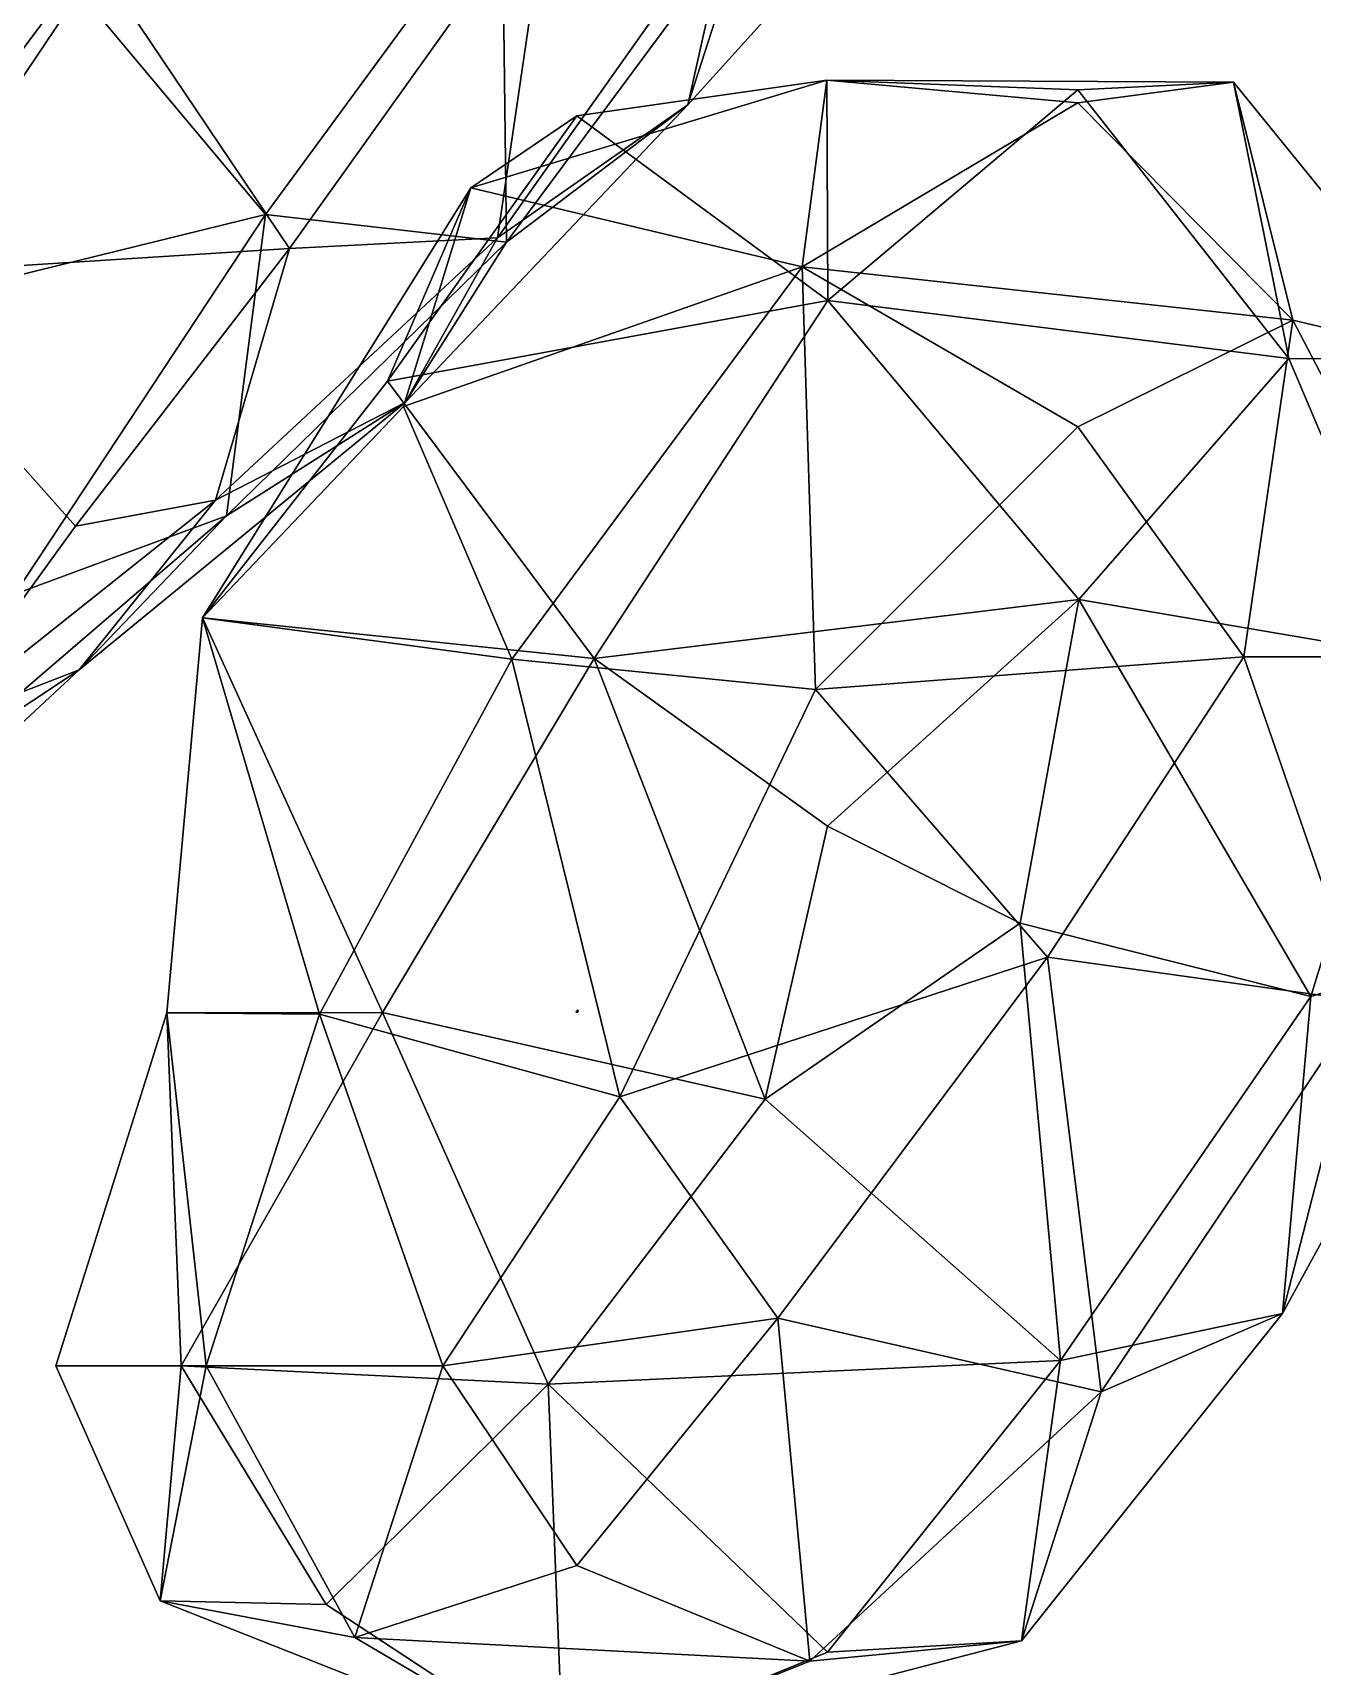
# Model space of a CAD drawing. Extents: x 290083 to 295691, y 4553739 to 4561622.
# Drawn here: x 293509.1 to 293573.4, y 4558678 to 4558760.1 of the extents above; entities that cross this region are included whole.
import ezdxf

# ---------------------------------------------------------------- set-up
doc = ezdxf.new("R2010")
doc.units = 0
doc.layers.add('Au_ppm_Pref_-_0_3', color=7, linetype='CONTINUOUS')

msp = doc.modelspace()

# ---------------------------------------------------------------- linework, layer by layer
at = {"layer": 'Au_ppm_Pref_-_0_3'}
for points in [[(293521.963, 4558749.259, 1815.664), (293512.062, 4558763.987, 1817.977), (293535.016, 4558767.536, 1815.725)], [(293532.416, 4558749.798, 1810.221), (293521.963, 4558749.259, 1815.664), (293535.016, 4558767.536, 1815.725)], [(293532.416, 4558749.798, 1810.221), (293535.016, 4558767.536, 1815.725), (293544.214, 4558766.472, 1810.802)], [(293520.758, 4558750.965, 1794.659), (293532.649, 4558767.179, 1794.304), (293511.409, 4558762.146, 1791.218)], [(293532.88, 4558749.577, 1800.871), (293532.649, 4558767.179, 1794.304), (293520.758, 4558750.965, 1794.659)], [(293532.88, 4558749.577, 1800.871), (293545.071, 4558766.055, 1800.248), (293532.649, 4558767.179, 1794.304)], [(293532.416, 4558749.798, 1810.221), (293544.214, 4558766.472, 1810.802), (293541.992, 4558756.477, 1805.555)], [(293532.88, 4558749.577, 1800.871), (293541.992, 4558756.477, 1805.555), (293545.071, 4558766.055, 1800.248)], [(293541.992, 4558756.477, 1805.555), (293544.214, 4558766.472, 1810.802), (293549.116, 4558764.377, 1805.555)], [(293541.992, 4558756.477, 1805.555), (293549.116, 4558764.377, 1805.555), (293545.071, 4558766.055, 1800.248)], [(293484.437, 4558764.423, 1792.591), (293500.583, 4558746.01, 1792.766), (293511.409, 4558762.146, 1791.218)], [(293486.059, 4558764.172, 1816.721), (293512.062, 4558763.987, 1817.977), (293500.029, 4558747.869, 1817.057)], [(293500.029, 4558747.869, 1817.057), (293512.062, 4558763.987, 1817.977), (293521.963, 4558749.259, 1815.664)], [(293511.409, 4558762.146, 1791.218), (293500.583, 4558746.01, 1792.766), (293520.758, 4558750.965, 1794.659)], [(293531.074, 4558752.316, 1869.912), (293548.981, 4558757.716, 1869.985), (293536.406, 4558755.93, 1874.011)], [(293548.981, 4558757.716, 1869.985), (293531.074, 4558752.316, 1869.912), (293547.736, 4558748.342, 1863.69)], [(293536.406, 4558755.93, 1874.011), (293548.981, 4558757.716, 1869.985), (293549.036, 4558746.653, 1877.019)], [(293548.981, 4558757.716, 1869.985), (293547.736, 4558748.342, 1863.69), (293561.605, 4558756.579, 1867.547)], [(293561.605, 4558757.236, 1874.446), (293549.036, 4558746.653, 1877.019), (293548.981, 4558757.716, 1869.985)], [(293548.981, 4558757.716, 1869.985), (293569.427, 4558757.621, 1870.887), (293561.605, 4558757.236, 1874.446)], [(293548.981, 4558757.716, 1869.985), (293561.605, 4558756.579, 1867.547), (293569.427, 4558757.621, 1870.887)], [(293572.211, 4558743.729, 1875.972), (293549.036, 4558746.653, 1877.019), (293561.605, 4558757.236, 1874.446)], [(293572.211, 4558743.729, 1875.972), (293561.605, 4558757.236, 1874.446), (293569.427, 4558757.621, 1870.887)], [(293569.427, 4558757.621, 1870.887), (293561.605, 4558756.579, 1867.547), (293572.406, 4558745.668, 1865.301)], [(293572.211, 4558743.729, 1875.972), (293569.427, 4558757.621, 1870.887), (293580.744, 4558743.687, 1870.887)], [(293580.744, 4558743.687, 1870.887), (293569.427, 4558757.621, 1870.887), (293572.406, 4558745.668, 1865.301)], [(293541.992, 4558756.477, 1805.555), (293527.781, 4558741.516, 1805.574), (293532.416, 4558749.798, 1810.221)], [(293532.88, 4558749.577, 1800.871), (293527.781, 4558741.516, 1805.574), (293541.992, 4558756.477, 1805.555)], [(293561.605, 4558756.579, 1867.547), (293547.736, 4558748.342, 1863.69), (293572.406, 4558745.668, 1865.301)], [(293531.074, 4558752.316, 1869.912), (293536.406, 4558755.93, 1874.011), (293526.893, 4558742.603, 1874.053)], [(293526.893, 4558742.603, 1874.053), (293536.406, 4558755.93, 1874.011), (293549.036, 4558746.653, 1877.019)], [(293517.596, 4558730.706, 1870.9), (293531.074, 4558752.316, 1869.912), (293526.893, 4558742.603, 1874.053)], [(293527.702, 4558741.318, 1866.627), (293531.074, 4558752.316, 1869.912), (293517.596, 4558730.706, 1870.9)], [(293531.074, 4558752.316, 1869.912), (293527.702, 4558741.318, 1866.627), (293547.736, 4558748.342, 1863.69)], [(293520.758, 4558750.965, 1794.659), (293500.583, 4558746.01, 1792.766), (293508.163, 4558731.89, 1796.161)], [(293518.794, 4558735.829, 1799.615), (293520.758, 4558750.965, 1794.659), (293508.163, 4558731.89, 1796.161)], [(293518.794, 4558735.829, 1799.615), (293532.88, 4558749.577, 1800.871), (293520.758, 4558750.965, 1794.659)], [(293518.24, 4558736.613, 1811.494), (293521.963, 4558749.259, 1815.664), (293532.416, 4558749.798, 1810.221)], [(293527.781, 4558741.516, 1805.574), (293518.24, 4558736.613, 1811.494), (293532.416, 4558749.798, 1810.221)], [(293518.794, 4558735.829, 1799.615), (293527.781, 4558741.516, 1805.574), (293532.88, 4558749.577, 1800.871)], [(293500.029, 4558747.869, 1817.057), (293521.963, 4558749.259, 1815.664), (293511.208, 4558735.303, 1815.246)], [(293518.24, 4558736.613, 1811.494), (293511.208, 4558735.303, 1815.246), (293521.963, 4558749.259, 1815.664)], [(293500.029, 4558747.869, 1817.057), (293511.208, 4558735.303, 1815.246), (293503.831, 4558725.161, 1812.875)], [(293527.702, 4558741.318, 1866.627), (293533.144, 4558728.63, 1863.158), (293547.736, 4558748.342, 1863.69)], [(293533.144, 4558728.63, 1863.158), (293548.405, 4558727.099, 1861.203), (293547.736, 4558748.342, 1863.69)], [(293561.605, 4558740.302, 1861.094), (293547.736, 4558748.342, 1863.69), (293548.405, 4558727.099, 1861.203)], [(293572.406, 4558745.668, 1865.301), (293547.736, 4558748.342, 1863.69), (293561.605, 4558740.302, 1861.094)], [(293537.277, 4558728.651, 1876.507), (293526.893, 4558742.603, 1874.053), (293549.036, 4558746.653, 1877.019)], [(293537.277, 4558728.651, 1876.507), (293549.036, 4558746.653, 1877.019), (293561.647, 4558731.627, 1879.737)], [(293572.211, 4558743.729, 1875.972), (293561.647, 4558731.627, 1879.737), (293549.036, 4558746.653, 1877.019)], [(293572.406, 4558745.668, 1865.301), (293561.605, 4558740.302, 1861.094), (293569.941, 4558728.741, 1861.018)], [(293581.249, 4558728.741, 1866.007), (293572.406, 4558745.668, 1865.301), (293569.941, 4558728.741, 1861.018)], [(293580.744, 4558743.687, 1870.887), (293572.406, 4558745.668, 1865.301), (293581.249, 4558728.741, 1866.007)], [(293572.211, 4558743.729, 1875.972), (293578.574, 4558728.741, 1875.648), (293561.647, 4558731.627, 1879.737)], [(293580.744, 4558743.687, 1870.887), (293578.574, 4558728.741, 1875.648), (293572.211, 4558743.729, 1875.972)], [(293537.277, 4558728.651, 1876.507), (293517.596, 4558730.706, 1870.9), (293526.893, 4558742.603, 1874.053)], [(293518.24, 4558736.613, 1811.494), (293527.781, 4558741.516, 1805.574), (293511.39, 4558728.086, 1805.56)], [(293518.794, 4558735.829, 1799.615), (293511.39, 4558728.086, 1805.56), (293527.781, 4558741.516, 1805.574)], [(293517.596, 4558730.706, 1870.9), (293533.144, 4558728.63, 1863.158), (293527.702, 4558741.318, 1866.627)], [(293548.405, 4558727.099, 1861.203), (293569.941, 4558728.741, 1861.018), (293561.605, 4558740.302, 1861.094)], [(293518.24, 4558736.613, 1811.494), (293503.831, 4558725.161, 1812.875), (293511.208, 4558735.303, 1815.246)], [(293518.24, 4558736.613, 1811.494), (293511.39, 4558728.086, 1805.56), (293503.831, 4558725.161, 1812.875)], [(293504.287, 4558723.374, 1798.645), (293511.39, 4558728.086, 1805.56), (293518.794, 4558735.829, 1799.615)], [(293504.287, 4558723.374, 1798.645), (293518.794, 4558735.829, 1799.615), (293508.163, 4558731.89, 1796.161)], [(293537.277, 4558728.651, 1876.507), (293561.647, 4558731.627, 1879.737), (293549.005, 4558720.225, 1879.927)], [(293558.69, 4558715.357, 1879.914), (293549.005, 4558720.225, 1879.927), (293561.647, 4558731.627, 1879.737)], [(293573.307, 4558711.67, 1876.673), (293558.69, 4558715.357, 1879.914), (293561.647, 4558731.627, 1879.737)], [(293578.574, 4558728.741, 1875.648), (293573.307, 4558711.67, 1876.673), (293561.647, 4558731.627, 1879.737)], [(293515.794, 4558710.853, 1870.887), (293517.596, 4558730.706, 1870.9), (293526.638, 4558710.874, 1875.662)], [(293517.596, 4558730.706, 1870.9), (293515.794, 4558710.853, 1870.887), (293523.475, 4558710.784, 1864.869)], [(293537.277, 4558728.651, 1876.507), (293526.638, 4558710.874, 1875.662), (293517.596, 4558730.706, 1870.9)], [(293533.144, 4558728.63, 1863.158), (293517.596, 4558730.706, 1870.9), (293523.475, 4558710.784, 1864.869)], [(293496.654, 4558714.381, 1805.654), (293503.831, 4558725.161, 1812.875), (293511.39, 4558728.086, 1805.56)], [(293496.654, 4558714.381, 1805.654), (293511.39, 4558728.086, 1805.56), (293504.287, 4558723.374, 1798.645)], [(293533.144, 4558728.63, 1863.158), (293523.475, 4558710.784, 1864.869), (293538.566, 4558706.625, 1861.459)], [(293537.277, 4558728.651, 1876.507), (293545.875, 4558706.508, 1879.774), (293526.638, 4558710.874, 1875.662)], [(293548.405, 4558727.099, 1861.203), (293533.144, 4558728.63, 1863.158), (293538.566, 4558706.625, 1861.459)], [(293537.277, 4558728.651, 1876.507), (293549.005, 4558720.225, 1879.927), (293545.875, 4558706.508, 1879.774)], [(293548.405, 4558727.099, 1861.203), (293560.076, 4558713.647, 1860.637), (293569.941, 4558728.741, 1861.018)], [(293569.941, 4558728.741, 1861.018), (293560.076, 4558713.647, 1860.637), (293575.923, 4558711.432, 1864.469)], [(293581.249, 4558728.741, 1866.007), (293569.941, 4558728.741, 1861.018), (293575.923, 4558711.432, 1864.469)], [(293573.307, 4558711.67, 1876.673), (293578.574, 4558728.741, 1875.648), (293582.05, 4558714.354, 1870.887)], [(293538.566, 4558706.625, 1861.459), (293560.076, 4558713.647, 1860.637), (293548.405, 4558727.099, 1861.203)], [(293558.69, 4558715.357, 1879.914), (293545.875, 4558706.508, 1879.774), (293549.005, 4558720.225, 1879.927)], [(293560.727, 4558693.373, 1876.776), (293545.875, 4558706.508, 1879.774), (293558.69, 4558715.357, 1879.914)], [(293573.307, 4558711.67, 1876.673), (293560.727, 4558693.373, 1876.776), (293558.69, 4558715.357, 1879.914)], [(293571.893, 4558695.746, 1869.546), (293573.307, 4558711.67, 1876.673), (293582.05, 4558714.354, 1870.887)], [(293571.893, 4558695.746, 1869.546), (293582.05, 4558714.354, 1870.887), (293575.923, 4558711.432, 1864.469)], [(293538.566, 4558706.625, 1861.459), (293546.507, 4558695.501, 1860.985), (293560.076, 4558713.647, 1860.637)], [(293560.076, 4558713.647, 1860.637), (293546.507, 4558695.501, 1860.985), (293562.772, 4558691.798, 1864.214)], [(293560.076, 4558713.647, 1860.637), (293562.772, 4558691.798, 1864.214), (293575.923, 4558711.432, 1864.469)], [(293571.893, 4558695.746, 1869.546), (293560.727, 4558693.373, 1876.776), (293573.307, 4558711.67, 1876.673)], [(293515.794, 4558710.853, 1870.887), (293516.523, 4558693.105, 1874.321), (293510.219, 4558693.105, 1870.887)], [(293515.794, 4558710.853, 1870.887), (293510.219, 4558693.105, 1870.887), (293517.776, 4558693.105, 1866.006)], [(293515.794, 4558710.853, 1870.887), (293526.638, 4558710.874, 1875.662), (293516.523, 4558693.105, 1874.321)], [(293515.794, 4558710.853, 1870.887), (293517.776, 4558693.105, 1866.006), (293523.475, 4558710.784, 1864.869)], [(293526.638, 4558710.874, 1875.662), (293534.966, 4558692.188, 1877.608), (293516.523, 4558693.105, 1874.321)], [(293526.638, 4558710.874, 1875.662), (293545.875, 4558706.508, 1879.774), (293534.966, 4558692.188, 1877.608)], [(293536.373, 4558710.923, 1906.523), (293536.393, 4558710.941, 1906.523), (293536.383, 4558710.923, 1906.534)], [(293536.373, 4558710.923, 1906.523), (293536.394, 4558710.923, 1906.517), (293536.393, 4558710.941, 1906.523)], [(293536.383, 4558710.89, 1906.523), (293536.373, 4558710.923, 1906.523), (293536.383, 4558710.923, 1906.534)], [(293536.383, 4558710.89, 1906.523), (293536.394, 4558710.923, 1906.517), (293536.373, 4558710.923, 1906.523)], [(293536.393, 4558710.941, 1906.523), (293536.406, 4558710.953, 1906.533), (293536.383, 4558710.923, 1906.534)], [(293536.443, 4558710.923, 1906.54), (293536.383, 4558710.923, 1906.534), (293536.406, 4558710.953, 1906.533)], [(293536.383, 4558710.89, 1906.523), (293536.383, 4558710.923, 1906.534), (293536.406, 4558710.898, 1906.532)], [(293536.383, 4558710.89, 1906.523), (293536.406, 4558710.905, 1906.517), (293536.394, 4558710.923, 1906.517)], [(293536.406, 4558710.898, 1906.532), (293536.383, 4558710.923, 1906.534), (293536.443, 4558710.923, 1906.54)], [(293536.383, 4558710.89, 1906.523), (293536.428, 4558710.892, 1906.523), (293536.406, 4558710.905, 1906.517)], [(293536.383, 4558710.89, 1906.523), (293536.406, 4558710.898, 1906.532), (293536.428, 4558710.892, 1906.523)], [(293536.393, 4558710.941, 1906.523), (293536.461, 4558711.001, 1906.523), (293536.406, 4558710.953, 1906.533)], [(293536.461, 4558711.001, 1906.523), (293536.393, 4558710.941, 1906.523), (293536.406, 4558710.94, 1906.518)], [(293536.393, 4558710.941, 1906.523), (293536.394, 4558710.923, 1906.517), (293536.406, 4558710.94, 1906.518)], [(293536.422, 4558710.923, 1906.516), (293536.406, 4558710.94, 1906.518), (293536.394, 4558710.923, 1906.517)], [(293536.422, 4558710.923, 1906.516), (293536.394, 4558710.923, 1906.517), (293536.406, 4558710.905, 1906.517)], [(293536.422, 4558710.923, 1906.516), (293536.461, 4558711.001, 1906.523), (293536.406, 4558710.94, 1906.518)], [(293536.461, 4558711.001, 1906.523), (293536.443, 4558710.923, 1906.54), (293536.406, 4558710.953, 1906.533)], [(293536.422, 4558710.923, 1906.516), (293536.406, 4558710.905, 1906.517), (293536.428, 4558710.892, 1906.523)], [(293536.428, 4558710.892, 1906.523), (293536.406, 4558710.898, 1906.532), (293536.443, 4558710.923, 1906.54)], [(293536.422, 4558710.923, 1906.516), (293536.483, 4558710.923, 1906.523), (293536.461, 4558711.001, 1906.523)], [(293536.422, 4558710.923, 1906.516), (293536.428, 4558710.892, 1906.523), (293536.483, 4558710.923, 1906.523)], [(293536.483, 4558710.923, 1906.523), (293536.428, 4558710.892, 1906.523), (293536.443, 4558710.923, 1906.54)], [(293536.461, 4558711.001, 1906.523), (293536.483, 4558710.923, 1906.523), (293536.443, 4558710.923, 1906.54)], [(293571.893, 4558695.746, 1869.546), (293575.923, 4558711.432, 1864.469), (293562.772, 4558691.798, 1864.214)], [(293529.677, 4558693.105, 1861.776), (293523.475, 4558710.784, 1864.869), (293517.776, 4558693.105, 1866.006)], [(293538.566, 4558706.625, 1861.459), (293523.475, 4558710.784, 1864.869), (293529.677, 4558693.105, 1861.776)], [(293529.677, 4558693.105, 1861.776), (293546.507, 4558695.501, 1860.985), (293538.566, 4558706.625, 1861.459)], [(293534.966, 4558692.188, 1877.608), (293545.875, 4558706.508, 1879.774), (293560.727, 4558693.373, 1876.776)], [(293529.677, 4558693.105, 1861.776), (293536.406, 4558683.081, 1861.607), (293546.507, 4558695.501, 1860.985)], [(293548.132, 4558678.272, 1865.818), (293546.507, 4558695.501, 1860.985), (293536.406, 4558683.081, 1861.607)], [(293562.772, 4558691.798, 1864.214), (293546.507, 4558695.501, 1860.985), (293548.132, 4558678.272, 1865.818)], [(293571.893, 4558695.746, 1869.546), (293558.767, 4558679.299, 1870.887), (293560.727, 4558693.373, 1876.776)], [(293571.893, 4558695.746, 1869.546), (293562.772, 4558691.798, 1864.214), (293558.767, 4558679.299, 1870.887)], [(293515.461, 4558681.302, 1870.887), (293510.219, 4558693.105, 1870.887), (293516.523, 4558693.105, 1874.321)], [(293510.219, 4558693.105, 1870.887), (293515.461, 4558681.302, 1870.887), (293517.776, 4558693.105, 1866.006)], [(293515.461, 4558681.302, 1870.887), (293516.523, 4558693.105, 1874.321), (293523.807, 4558681.126, 1874.88)], [(293515.461, 4558681.302, 1870.887), (293525.248, 4558679.454, 1865.658), (293517.776, 4558693.105, 1866.006)], [(293523.807, 4558681.126, 1874.88), (293516.523, 4558693.105, 1874.321), (293534.966, 4558692.188, 1877.608)], [(293517.776, 4558693.105, 1866.006), (293525.248, 4558679.454, 1865.658), (293529.677, 4558693.105, 1861.776)], [(293529.677, 4558693.105, 1861.776), (293525.248, 4558679.454, 1865.658), (293536.406, 4558683.081, 1861.607)], [(293549.005, 4558678.728, 1875.68), (293534.966, 4558692.188, 1877.608), (293560.727, 4558693.373, 1876.776)], [(293560.727, 4558693.373, 1876.776), (293558.767, 4558679.299, 1870.887), (293549.005, 4558678.728, 1875.68)], [(293523.807, 4558681.126, 1874.88), (293534.966, 4558692.188, 1877.608), (293535.722, 4558673.289, 1871.038)], [(293534.966, 4558692.188, 1877.608), (293549.005, 4558678.728, 1875.68), (293535.722, 4558673.289, 1871.038)], [(293548.132, 4558678.272, 1865.818), (293558.767, 4558679.299, 1870.887), (293562.772, 4558691.798, 1864.214)], [(293525.248, 4558679.454, 1865.658), (293548.132, 4558678.272, 1865.818), (293536.406, 4558683.081, 1861.607)], [(293515.461, 4558681.302, 1870.887), (293523.807, 4558681.126, 1874.88), (293535.722, 4558673.289, 1871.038)], [(293525.248, 4558679.454, 1865.658), (293515.461, 4558681.302, 1870.887), (293535.722, 4558673.289, 1871.038)], [(293525.248, 4558679.454, 1865.658), (293535.722, 4558673.289, 1871.038), (293548.132, 4558678.272, 1865.818)], [(293549.005, 4558678.728, 1875.68), (293558.767, 4558679.299, 1870.887), (293535.722, 4558673.289, 1871.038)], [(293535.722, 4558673.289, 1871.038), (293558.767, 4558679.299, 1870.887), (293548.132, 4558678.272, 1865.818)]]:
    msp.add_3dface(points, dxfattribs=at)

doc.saveas('drawing.dxf')
